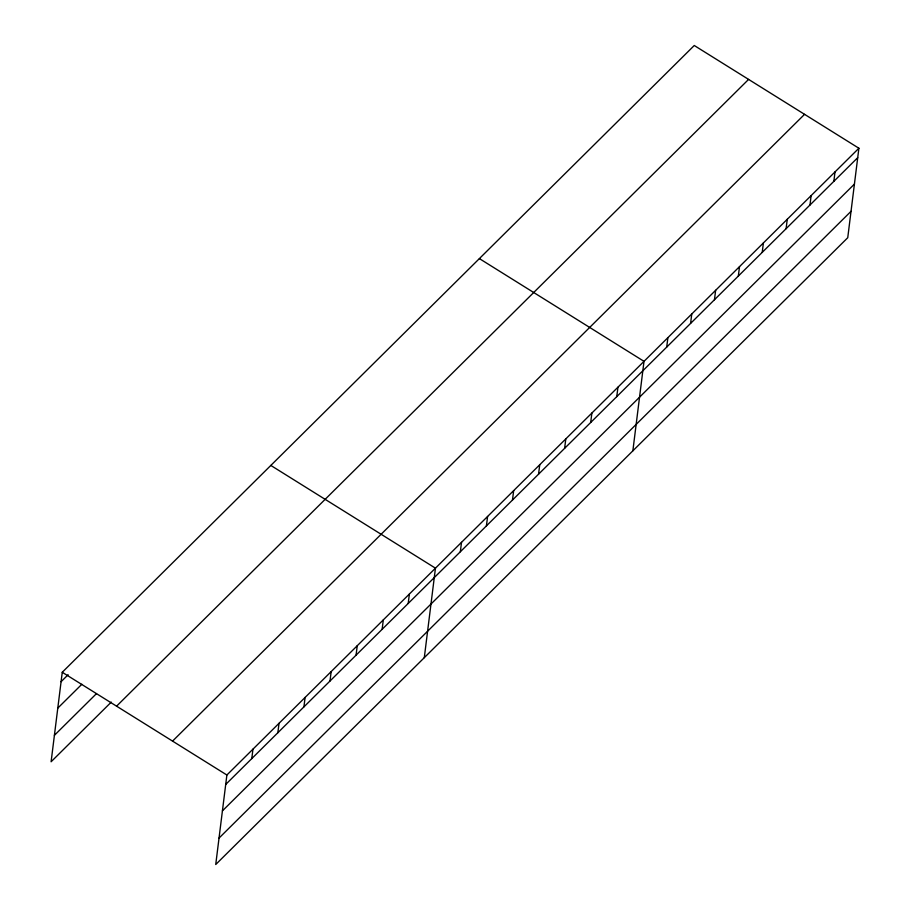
<?xml version="1.0" encoding="UTF-8"?>
<svg xmlns="http://www.w3.org/2000/svg" width="910" height="910" viewBox="0 0 910 910"><rect width="100%" height="100%" fill="white"/><g stroke="black" fill="none" stroke-linecap="round" stroke-linejoin="round"><path stroke-width="1.36" d="M858.892 148.239L226.886 775.013L215.738 864.5L847.745 237.726L858.892 148.239L694.262 45.5L62.255 672.274L51.108 761.761L111.27 702.099M251.786 758.587L252.957 749.158M277.857 732.732L279.029 723.302M303.929 706.877L305.1 697.447M330 681.021L331.172 671.591M356.06 655.177L357.243 645.736M382.132 629.322L383.315 619.881M408.203 603.466L409.386 594.025M424.299 657.668L435.446 568.17L270.816 465.431M460.346 551.756L461.518 542.326M486.418 525.9L487.589 516.471M512.489 500.045L513.661 490.615M538.561 474.19L539.732 464.76M564.621 448.334L565.804 438.904M590.692 422.479L591.875 413.049M616.764 396.635L617.947 387.194M632.86 450.837L644.007 361.338L479.377 258.599M666.712 347.097L667.883 337.667M690.588 323.414L691.759 313.984M714.464 299.743L715.635 290.301M738.34 276.06L739.511 266.63M762.216 252.388L763.388 242.947M786.092 228.706L787.264 219.276M809.968 205.034L811.14 195.593M833.844 181.352L835.016 171.922M61.084 681.704L68.102 674.742M57.785 708.128L81.854 684.263M54.395 735.337L96.517 693.579M116.582 706.171L748.589 79.409M172.559 741.104L804.565 114.33M225.714 784.443L857.72 157.669M222.427 810.867L854.422 184.093M219.037 838.076L851.032 211.313M62.255 672.274L226.886 775.013"/></g></svg>
